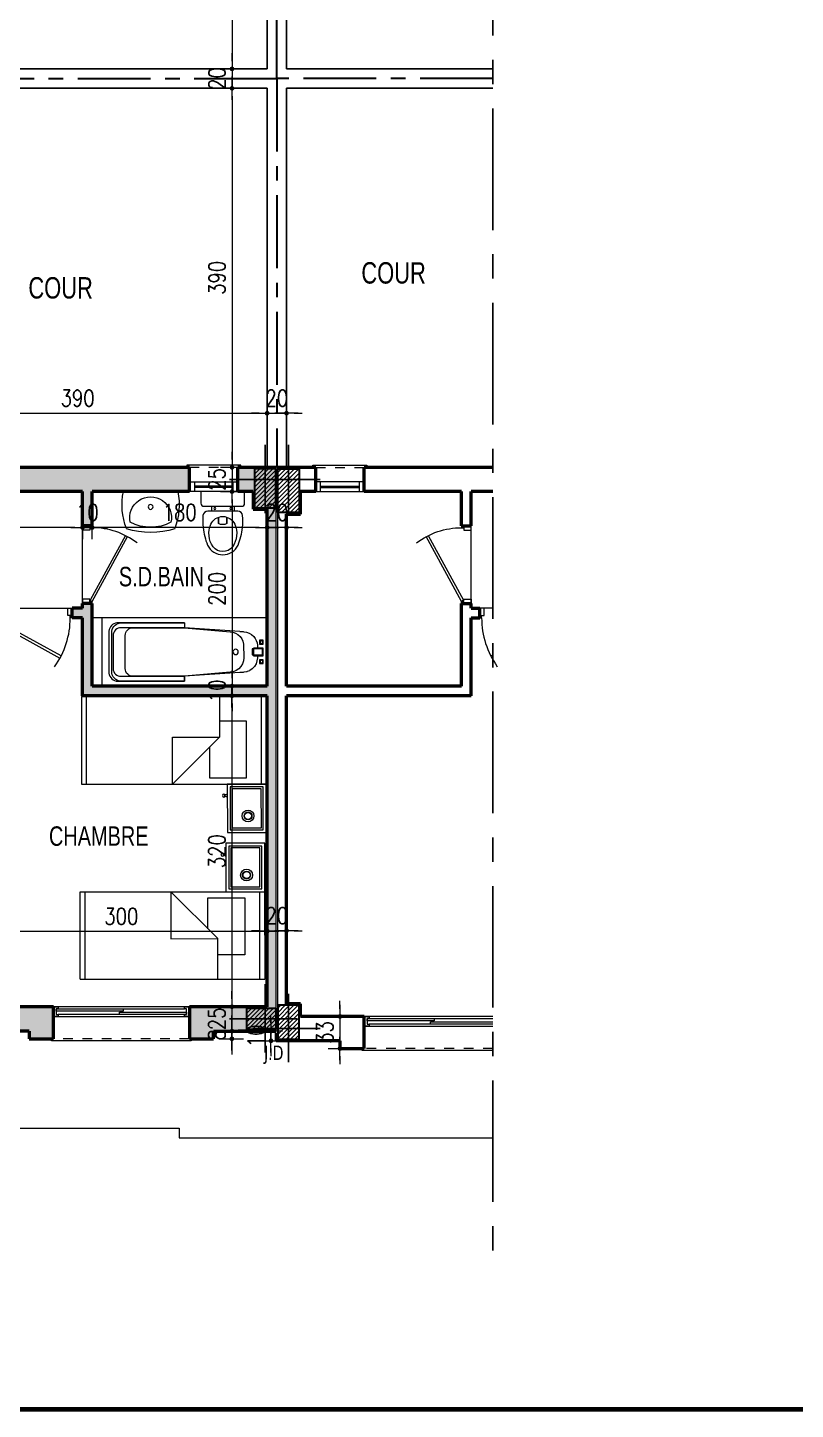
# Model space of a CAD drawing. Header units: millimetres. Extents: x 906 to 2589, y -1235 to -637.
# Drawn here: x 2473.29 to 2481.19, y -1234.31 to -1220.09 of the extents above; entities that cross this region are included whole.
import ezdxf

# ---------------------------------------------------------------- set-up
doc = ezdxf.new("R2010")
doc.units = ezdxf.units.MM
for name, pattern in [('AXES', [2, 1.25, -0.25, 0.25, -0.25]), ('CONTINOUS', [0]), ('HIDDEN', [0.375, 0.25, -0.125])]:
    doc.linetypes.add(name, pattern=pattern)
doc.layers.get('DEFPOINTS').update_dxf_attribs({"color": 255, "lineweight": 13})
for name, color, linetype, lineweight in [('A-signe', 7, 'Continuous', 9), ('APPUITS', 7, 'Continuous', 18), ('AXE LIMITE', 1, 'AXES', 30), ('DIM.', 4, 'Continuous', 25), ('Extracteur cuisine 300m3', 7, 'Continuous', 20), ('interrompu', 7, 'HIDDEN', 15), ('MENUISERIE', 7, 'Continuous', 13), ('MEUBLE', 35, 'Continuous', 15), ('MUR 0.2', 7, 'Continuous', 20), ('MUR 0.25', 7, 'Continuous', 25), ('MUR 0.5', 7, 'Continuous', 50), ('mur 0.8', 7, 'Continuous', 80), ('POTEAUX ARCH', 7, 'Continuous', 30), ('POTEAUX HACHURE', 7, 'Continuous', 15), ('REVERS D EAU', 7, 'Continuous', 13), ('SANITAIRE', 7, 'Continuous', 15), ('TEXTE', 7, 'Continuous', 20)]:
    doc.layers.add(name, color=color, linetype=linetype, lineweight=lineweight)
doc.layers.add('AXE', color=7, linetype='AXES')
doc.layers.add('TEINTE 1', color=30, linetype='Continuous')
doc.styles.add('atef', font='romans.shx', dxfattribs={"width": 0.8})
doc.styles.add('COTE', font='verdana.ttf', dxfattribs={"width": 0.7})
doc.styles.add('STYLE4', font='swisscl.ttf')
doc.dimstyles.new('COTEXT', dxfattribs={"dimscale": 0, "dimtxt": 0.17, "dimasz": 0.08, "dimexe": 0.015, "dimexo": 0.015, "dimgap": 0.07, "dimtad": 1, "dimdec": 0, "dimlfac": 100, "dimzin": 0, "dimdsep": 46, "dimtxsty": 'atef', "dimblk": 'SIG2', "dimcen": 0.15, "dimse1": 1, "dimse2": 1, "dimclrd": 256, "dimclre": 6, "dimclrt": 2, "dimadec": 0, "dimazin": 0, "dimtfac": 0.5, "dimtdec": 0, "dimtix": 1, "dimtmove": 2, "dimatfit": 1, "dimldrblk": 'SIG2', "dimfxl": 0.18, "dimtolj": 1, "dimtzin": 0, "dimlwd": 18, "dimarcsym": 0})

# ---------------------------------------------------------------- blocks, each defined once
blk = doc.blocks.new('P - 0.80')
at = {"layer": 'MENUISERIE'}
for points in [[(-0.699, 0.341), (-0.033, -0.022), (-0.02, 0), (-0.688, 0.363)], [(-0.8, 0), (-0.78, 0), (-0.78, -0.025), (-0.755, -0.025), (-0.755, -0.1), (-0.8, -0.1)], [(0, 0), (-0.02, 0), (-0.02, -0.025), (-0.045, -0.025), (-0.045, -0.1), (0, -0.1)]]:
    blk.add_lwpolyline(points, dxfattribs=at)
blk.add_arc((-0.02, 0), 0.76, 142.5454, 180, dxfattribs=at)
blk = doc.blocks.new('PORTE 0.90')
at = {"layer": 'MENUISERIE'}
for points in [[(-0.786, 0.391), (-0.033, -0.022), (-0.02, 0), (-0.774, 0.413)], [(-0.9, 0), (-0.88, 0), (-0.88, -0.025), (-0.855, -0.025), (-0.855, -0.1), (-0.9, -0.1)], [(0, 0), (-0.02, 0), (-0.02, -0.025), (-0.045, -0.025), (-0.045, -0.1), (0, -0.1)]]:
    blk.add_lwpolyline(points, dxfattribs=at)
blk.add_arc((-0.02, 0), 0.86, 144.3645, 180, dxfattribs=at)
blk = doc.blocks.new('SIG2')
at = {"layer": 'A-signe'}
for p, q in [((-1.5, 0), (-0.5, 0)), ((-0.5, 0), (0.5, 0)), ((0, 1.5), (0, 0.5)), ((0, 0.5), (0, -0.5)), ((0.5, 0), (1.5, 0)), ((0, -0.5), (0, -1.5))]:
    blk.add_line(p, q, dxfattribs=at)
at = {"layer": 'A-signe', "const_width": 0.3}
blk.add_lwpolyline([(-0.15, 0, 1), (0.15, 0, 1)], format="xyb", close=True, dxfattribs=at)
blk = doc.blocks.new('*D95')
at = {"layer": 'DEFPOINTS', "color": 0, "transparency": 16777216}
for p in [(2475.577, -1224.614), (2475.389, -1224.864), (2475.504, -1224.864)]:
    blk.add_point(p, dxfattribs=at)
at = {"layer": 'DIM.', "lineweight": 18, "transparency": 16777216}
for p, q in [((2475.389, -1224.534), (2475.389, -1224.454)), ((2475.389, -1224.614), (2475.389, -1224.864)), ((2475.389, -1224.944), (2475.389, -1225.024))]:
    blk.add_line(p, q, dxfattribs=at)
at = {"layer": 'DIM.', "lineweight": 18, "transparency": 16777216, "xscale": 0.08, "yscale": 0.08, "zscale": 0.08}
for p, rotation in [((2475.389, -1224.614), 270), ((2475.389, -1224.864), 90)]:
    blk.add_blockref('SIG2', p, dxfattribs=dict(at, rotation=rotation))
at = {"layer": 'DIM.', "color": 2, "transparency": 16777216, "insert": (2475.234, -1224.739), "char_height": 0.17, "attachment_point": 5, "rotation": 90, "style": 'atef'}
blk.add_mtext('\\A1;25', dxfattribs=at)
blk = doc.blocks.new('*D96')
at = {"layer": 'DEFPOINTS', "color": 0, "transparency": 16777216}
for p in [(2475.504, -1224.864), (2475.389, -1226.864), (2475.753, -1226.864)]:
    blk.add_point(p, dxfattribs=at)
at = {"layer": 'DIM.', "lineweight": 18, "transparency": 16777216}
blk.add_line((2475.389, -1224.944), (2475.389, -1226.784), dxfattribs=at)
at = {"layer": 'DIM.', "lineweight": 18, "transparency": 16777216, "xscale": 0.08, "yscale": 0.08, "zscale": 0.08}
for p, rotation in [((2475.389, -1224.864), 90), ((2475.389, -1226.864), 270)]:
    blk.add_blockref('SIG2', p, dxfattribs=dict(at, rotation=rotation))
at = {"layer": 'DIM.', "color": 2, "transparency": 16777216, "insert": (2475.234, -1225.864), "char_height": 0.17, "attachment_point": 5, "rotation": 90, "style": 'atef'}
blk.add_mtext('\\A1;200', dxfattribs=at)
blk = doc.blocks.new('*D97')
at = {"layer": 'DEFPOINTS', "color": 0, "transparency": 16777216}
for p in [(2475.705, -1226.864), (2475.389, -1226.964), (2475.676, -1226.964)]:
    blk.add_point(p, dxfattribs=at)
at = {"layer": 'DIM.', "lineweight": 18, "transparency": 16777216}
for p, q in [((2475.389, -1226.784), (2475.389, -1226.704)), ((2475.389, -1226.864), (2475.389, -1226.964)), ((2475.389, -1227.044), (2475.389, -1227.124))]:
    blk.add_line(p, q, dxfattribs=at)
at = {"layer": 'DIM.', "lineweight": 18, "transparency": 16777216, "xscale": 0.08, "yscale": 0.08, "zscale": 0.08}
for p, rotation in [((2475.389, -1226.864), 270), ((2475.389, -1226.964), 90)]:
    blk.add_blockref('SIG2', p, dxfattribs=dict(at, rotation=rotation))
at = {"layer": 'DIM.', "color": 2, "transparency": 16777216, "insert": (2475.234, -1226.914), "char_height": 0.17, "attachment_point": 5, "rotation": 90, "style": 'atef'}
blk.add_mtext('\\A1;10', dxfattribs=at)
blk = doc.blocks.new('*D98')
at = {"layer": 'DEFPOINTS', "color": 0, "transparency": 16777216}
for p in [(2475.676, -1226.964), (2475.388, -1230.164), (2475.388, -1230.164)]:
    blk.add_point(p, dxfattribs=at)
at = {"layer": 'DIM.', "lineweight": 18, "transparency": 16777216}
blk.add_line((2475.388, -1227.044), (2475.388, -1230.084), dxfattribs=at)
at = {"layer": 'DIM.', "lineweight": 18, "transparency": 16777216, "xscale": 0.08, "yscale": 0.08, "zscale": 0.08}
for p, rotation in [((2475.388, -1226.964), 90), ((2475.388, -1230.164), 270)]:
    blk.add_blockref('SIG2', p, dxfattribs=dict(at, rotation=rotation))
at = {"layer": 'DIM.', "color": 2, "transparency": 16777216, "insert": (2475.233, -1228.564), "char_height": 0.17, "attachment_point": 5, "rotation": 90, "style": 'atef'}
blk.add_mtext('\\A1;320', dxfattribs=at)
blk = doc.blocks.new('*D99')
at = {"layer": 'DEFPOINTS', "color": 0, "transparency": 16777216}
for p in [(2475.388, -1230.164), (2475.155, -1230.414), (2475.388, -1230.414)]:
    blk.add_point(p, dxfattribs=at)
at = {"layer": 'DIM.', "lineweight": 18, "transparency": 16777216}
for p, q in [((2475.388, -1230.084), (2475.388, -1230.004)), ((2475.388, -1230.164), (2475.388, -1230.414)), ((2475.388, -1230.494), (2475.388, -1230.574))]:
    blk.add_line(p, q, dxfattribs=at)
at = {"layer": 'DIM.', "lineweight": 18, "transparency": 16777216, "xscale": 0.08, "yscale": 0.08, "zscale": 0.08}
for p, rotation in [((2475.388, -1230.164), 270), ((2475.388, -1230.414), 90)]:
    blk.add_blockref('SIG2', p, dxfattribs=dict(at, rotation=rotation))
at = {"layer": 'DIM.', "color": 2, "transparency": 16777216, "insert": (2475.233, -1230.289), "char_height": 0.17, "attachment_point": 5, "rotation": 90, "style": 'atef'}
blk.add_mtext('\\A1;25', dxfattribs=at)
blk = doc.blocks.new('*D100')
at = {"layer": 'DEFPOINTS', "color": 0, "transparency": 16777216}
for p in [(2475.156, -1230.414), (2475.156, -1230.494), (2475.388, -1230.494)]:
    blk.add_point(p, dxfattribs=at)
at = {"layer": 'DIM.', "lineweight": 18, "transparency": 16777216}
for p, q in [((2475.388, -1230.334), (2475.388, -1230.254)), ((2475.388, -1230.414), (2475.388, -1230.494)), ((2475.388, -1230.574), (2475.388, -1230.654))]:
    blk.add_line(p, q, dxfattribs=at)
at = {"layer": 'DIM.', "lineweight": 18, "transparency": 16777216, "xscale": 0.08, "yscale": 0.08, "zscale": 0.08}
for p, rotation in [((2475.388, -1230.414), 270), ((2475.388, -1230.494), 90)]:
    blk.add_blockref('SIG2', p, dxfattribs=dict(at, rotation=rotation))
at = {"layer": 'DIM.', "color": 2, "transparency": 16777216, "insert": (2475.233, -1230.454), "char_height": 0.17, "attachment_point": 5, "rotation": 90, "style": 'atef'}
blk.add_mtext('\\A1;8', dxfattribs=at)
blk = doc.blocks.new('*D298')
at = {"layer": 'DEFPOINTS', "color": 0, "transparency": 16777216}
for p in [(2475.75, -1229.388), (2475.75, -1229.656), (2472.75, -1230.164)]:
    blk.add_point(p, dxfattribs=at)
at = {"layer": 'DIM.', "lineweight": 18, "transparency": 16777216}
blk.add_line((2472.83, -1229.388), (2475.67, -1229.388), dxfattribs=at)
at = {"layer": 'DIM.', "lineweight": 18, "transparency": 16777216, "xscale": 0.08, "yscale": 0.08, "zscale": 0.08, "rotation": 180}
blk.add_blockref('SIG2', (2472.75, -1229.388), dxfattribs=at)
at = {"layer": 'DIM.', "lineweight": 18, "transparency": 16777216, "xscale": 0.08, "yscale": 0.08, "zscale": 0.08}
blk.add_blockref('SIG2', (2475.75, -1229.388), dxfattribs=at)
at = {"layer": 'DIM.', "color": 2, "transparency": 16777216, "insert": (2474.25, -1229.233), "char_height": 0.17, "attachment_point": 5, "style": 'atef'}
blk.add_mtext('\\A1;300', dxfattribs=at)
blk = doc.blocks.new('*D299')
at = {"layer": 'DEFPOINTS', "color": 0, "transparency": 16777216}
for p in [(2475.95, -1229.382), (2475.75, -1229.656), (2475.95, -1229.649)]:
    blk.add_point(p, dxfattribs=at)
at = {"layer": 'DIM.', "lineweight": 18, "transparency": 16777216}
for p, q in [((2475.67, -1229.382), (2475.59, -1229.382)), ((2475.75, -1229.382), (2475.95, -1229.382)), ((2476.03, -1229.382), (2476.11, -1229.382))]:
    blk.add_line(p, q, dxfattribs=at)
at = {"layer": 'DIM.', "lineweight": 18, "transparency": 16777216, "xscale": 0.08, "yscale": 0.08, "zscale": 0.08}
blk.add_blockref('SIG2', (2475.75, -1229.382), dxfattribs=at)
at = {"layer": 'DIM.', "lineweight": 18, "transparency": 16777216, "xscale": 0.08, "yscale": 0.08, "zscale": 0.08, "rotation": 180}
blk.add_blockref('SIG2', (2475.95, -1229.382), dxfattribs=at)
at = {"layer": 'DIM.', "color": 2, "transparency": 16777216, "insert": (2475.85, -1229.227), "char_height": 0.17, "attachment_point": 5, "style": 'atef'}
blk.add_mtext('\\A1;20', dxfattribs=at)
blk = doc.blocks.new('*D125')
at = {"layer": 'DEFPOINTS', "color": 0, "transparency": 16777216}
for p in [(2475.75, -1225.233), (2475.75, -1225.38), (2475.95, -1225.414)]:
    blk.add_point(p, dxfattribs=at)
at = {"layer": 'DIM.', "lineweight": 18, "transparency": 16777216}
for p, q in [((2475.67, -1225.233), (2475.59, -1225.233)), ((2475.95, -1225.233), (2475.75, -1225.233)), ((2476.03, -1225.233), (2476.11, -1225.233))]:
    blk.add_line(p, q, dxfattribs=at)
at = {"layer": 'DIM.', "lineweight": 18, "transparency": 16777216, "xscale": 0.08, "yscale": 0.08, "zscale": 0.08}
blk.add_blockref('SIG2', (2475.75, -1225.233), dxfattribs=at)
at = {"layer": 'DIM.', "lineweight": 18, "transparency": 16777216, "xscale": 0.08, "yscale": 0.08, "zscale": 0.08, "rotation": 180}
blk.add_blockref('SIG2', (2475.95, -1225.233), dxfattribs=at)
at = {"layer": 'DIM.', "color": 2, "transparency": 16777216, "insert": (2475.85, -1225.078), "char_height": 0.17, "attachment_point": 5, "style": 'atef'}
blk.add_mtext('\\A1;20', dxfattribs=at)
blk = doc.blocks.new('*D126')
at = {"layer": 'DEFPOINTS', "color": 0, "transparency": 16777216}
for p in [(2473.95, -1224.731), (2473.95, -1225.233), (2475.75, -1225.384)]:
    blk.add_point(p, dxfattribs=at)
at = {"layer": 'DIM.', "lineweight": 18, "transparency": 16777216}
blk.add_line((2475.67, -1225.233), (2474.03, -1225.233), dxfattribs=at)
at = {"layer": 'DIM.', "lineweight": 18, "transparency": 16777216, "xscale": 0.08, "yscale": 0.08, "zscale": 0.08, "rotation": 180}
blk.add_blockref('SIG2', (2473.95, -1225.233), dxfattribs=at)
at = {"layer": 'DIM.', "lineweight": 18, "transparency": 16777216, "xscale": 0.08, "yscale": 0.08, "zscale": 0.08}
blk.add_blockref('SIG2', (2475.75, -1225.233), dxfattribs=at)
at = {"layer": 'DIM.', "color": 2, "transparency": 16777216, "insert": (2474.85, -1225.078), "char_height": 0.17, "attachment_point": 5, "style": 'atef'}
blk.add_mtext('\\A1;180', dxfattribs=at)
blk = doc.blocks.new('*D305')
at = {"layer": 'DEFPOINTS', "color": 0, "transparency": 16777216}
for p in [(2473.85, -1224.864), (2473.95, -1224.864), (2473.85, -1225.233)]:
    blk.add_point(p, dxfattribs=at)
at = {"layer": 'DIM.', "lineweight": 18, "transparency": 16777216}
for p, q in [((2473.77, -1225.233), (2473.69, -1225.233)), ((2473.95, -1225.233), (2473.85, -1225.233)), ((2474.03, -1225.233), (2474.11, -1225.233))]:
    blk.add_line(p, q, dxfattribs=at)
at = {"layer": 'DIM.', "lineweight": 18, "transparency": 16777216, "xscale": 0.08, "yscale": 0.08, "zscale": 0.08}
blk.add_blockref('SIG2', (2473.85, -1225.233), dxfattribs=at)
at = {"layer": 'DIM.', "lineweight": 18, "transparency": 16777216, "xscale": 0.08, "yscale": 0.08, "zscale": 0.08, "rotation": 180}
blk.add_blockref('SIG2', (2473.95, -1225.233), dxfattribs=at)
at = {"layer": 'DIM.', "color": 2, "transparency": 16777216, "insert": (2473.9, -1225.078), "char_height": 0.17, "attachment_point": 5, "style": 'atef'}
blk.add_mtext('\\A1;10', dxfattribs=at)
blk = doc.blocks.new('L.MAIN 56-46')
at = {"layer": 'SANITAIRE', "linetype": 'Continuous'}
blk.add_line((0, 0), (0, 0.56), dxfattribs=at)
blk.add_circle((-0.157, 0.28), 0.025, dxfattribs=at)
for centre, radius, start, end in [((-0.136, -0.105), 0.679, 78.4082, 111.1055), ((0.39, 0.28), 0.81, 162.1661, 197.8338), ((0.079, 0.28), 0.446, 151.9275, 208.0725), ((-0.268, 0.28), 0.215, 257.3196, 102.6804), ((-0.136, 0.66), 0.674, 248.7374, 281.6753)]:
    blk.add_arc(centre, radius, start, end, dxfattribs=at)
blk = doc.blocks.new('BAIGNOIR 0.70-1.70')
at = {"layer": 'SANITAIRE'}
for p, q in [((0.138, 0.279), (0.101, 0.85)), ((0.562, 0.279), (0.6, 0.85))]:
    blk.add_line(p, q, dxfattribs=at)
for points in [[(0, 1.7), (0.7, 1.7), (0.7, 0), (0, 0)], [(0.6, 1.39), (0.595, 1.408), (0.588, 1.423), (0.578, 1.435), (0.566, 1.446), (0.551, 1.454), (0.536, 1.458), (0.52, 1.46), (0.18, 1.46), (0.164, 1.458), (0.149, 1.454), (0.134, 1.446), (0.122, 1.435), (0.112, 1.423), (0.105, 1.408), (0.101, 1.392), (0.101, 0.85), (0.141, 0.38), (0.145, 0.351), (0.155, 0.324), (0.171, 0.3), (0.19, 0.278), (0.214, 0.261), (0.24, 0.249), (0.268, 0.242), (0.41, 0.24), (0.442, 0.244), (0.472, 0.254), (0.5, 0.27), (0.523, 0.292), (0.541, 0.319), (0.554, 0.348), (0.559, 0.38), (0.6, 0.85)], [(0.379, 0.049), (0.319, 0.049), (0.319, 0.153), (0.379, 0.153)], [(0.269, 0.039), (0.229, 0.039), (0.229, 0.079), (0.269, 0.079)], [(0.389, 0.039), (0.309, 0.039), (0.309, 0.139), (0.389, 0.139)], [(0.469, 0.039), (0.429, 0.039), (0.429, 0.079), (0.469, 0.079)]]:
    blk.add_lwpolyline(points, close=True, dxfattribs=at)
for points in [[(0.05, 0.85), (0.05, 1.546, -0.315661), (0.134, 1.63), (0.566, 1.63, -0.356924), (0.651, 1.535), (0.65, 0.85), (0.6, 0.85)], [(0.145, 0.212, 0.002879), (0.146, 0.211), (0.155, 0.185, 0.002875), (0.156, 0.184), (0.17, 0.16, 0.001962), (0.171, 0.159), (0.19, 0.138, 0.167547), (0.281, 0.1), (0.309, 0.1), (0.309, 0.139), (0.389, 0.139), (0.389, 0.1), (0.41, 0.1), (0.442, 0.104), (0.472, 0.114), (0.5, 0.13), (0.523, 0.152), (0.541, 0.178, 0.004777), (0.542, 0.18), (0.552, 0.205, 0.012058), (0.554, 0.212)]]:
    blk.add_lwpolyline(points, format="xyb", dxfattribs=at)
at = {"layer": 'SANITAIRE', "elevation": 0.001}
blk.add_lwpolyline([(0.102, 1.518), (0.106, 1.533), (0.113, 1.548), (0.123, 1.56), (0.135, 1.571), (0.149, 1.579), (0.165, 1.583), (0.181, 1.585), (0.521, 1.585), (0.537, 1.583), (0.552, 1.579), (0.566, 1.571), (0.578, 1.56), (0.588, 1.548), (0.595, 1.533), (0.6, 1.518), (0.6, 0.85), (0.65, 0.85), (0.651, 1.5), (0.649, 1.52), (0.643, 1.539), (0.633, 1.557), (0.62, 1.572), (0.604, 1.585), (0.586, 1.594), (0.566, 1.599), (0.135, 1.599), (0.118, 1.594), (0.101, 1.587), (0.087, 1.577), (0.074, 1.564), (0.064, 1.549), (0.056, 1.533), (0.05, 1.508), (0.05, 0.85), (0.101, 0.85)], close=True, dxfattribs=at)
at = {"layer": 'SANITAIRE'}
for points in [[(0.05, 0.85), (0.101, 0.85)], [(0.138, 0.279), (0.14, 0.245)], [(0.14, 0.245), (0.141, 0.24), (0.145, 0.212)], [(0.554, 0.212), (0.559, 0.24), (0.56, 0.245)], [(0.56, 0.245), (0.562, 0.279)]]:
    blk.add_lwpolyline(points, dxfattribs=at)
for centre, radius in [((0.349, 0.324), 0.0274), ((0.249, 0.059), 0.015), ((0.449, 0.059), 0.015)]:
    blk.add_circle(centre, radius, dxfattribs=at)
blk = doc.blocks.new('CUVETTE -2')
at = {"layer": 'SANITAIRE'}
for p, q in [((0.109, 0.15), (0.109, 0.2)), ((0.341, 0.15), (0.341, 0.2))]:
    blk.add_line(p, q, dxfattribs=at)
at = {"layer": 'SANITAIRE', "flags": 128}
for points in [[(0.068, 0.55, -0.290899), (0.225, 0.65)], [(0.225, 0.615, 0.251168), (0.125, 0.568)], [(0.225, 0.65, -0.290899), (0.382, 0.55)], [(0.325, 0.568, 0.251168), (0.225, 0.615)], [(0.023, 0.37, -0.068521), (0.068, 0.55)], [(0.125, 0.568, 0.259575), (0.102, 0.335)], [(0.348, 0.335, 0.259575), (0.325, 0.568)], [(0.382, 0.55, -0.068521), (0.427, 0.37)], [(0.021, 0.246, -0.05039), (0.023, 0.37)], [(0.102, 0.335, 0.300692), (0.225, 0.256)], [(0.225, 0.256, 0.300692), (0.348, 0.335)], [(0.427, 0.37, -0.05039), (0.429, 0.246)], [(0.45, 0), (0, 0), (0, 0.12, -0.414214), (0.03, 0.15)], [(0.379, 0.2), (0.071, 0.2, -0.39005), (0.021, 0.246)], [(0.03, 0.15), (0.42, 0.15, -0.414214), (0.45, 0.12)], [(0.429, 0.246, -0.39005), (0.379, 0.2)]]:
    blk.add_lwpolyline(points, format="xyb", dxfattribs=at)
at = {"layer": 'SANITAIRE'}
for points in [[(0.182, 0.329), (0.182, 0.329), (0.182, 0.262), (0.182, 0.262)], [(0.268, 0.329), (0.268, 0.329), (0.268, 0.262), (0.268, 0.262)]]:
    blk.add_lwpolyline(points, close=True, dxfattribs=at)
at = {"layer": 'SANITAIRE', "flags": 128}
blk.add_lwpolyline([(0.45, 0.12), (0.45, 0)], dxfattribs=at)
at = {"layer": 'SANITAIRE'}
for centre in [(0.143, 0.175), (0.307, 0.175)]:
    blk.add_circle(centre, 0.00977, dxfattribs=at)
blk.add_arc((0.225, 0.246), 0.0937, 62.6078, 117.3922, dxfattribs=at)
blk = doc.blocks.new('*D332')
at = {"layer": 'DEFPOINTS', "color": 0, "transparency": 16777216}
for p in [(2469.65, -1224.864), (2473.85, -1224.864), (2469.65, -1225.233)]:
    blk.add_point(p, dxfattribs=at)
at = {"layer": 'DIM.', "lineweight": 18, "transparency": 16777216}
blk.add_line((2473.77, -1225.233), (2469.73, -1225.233), dxfattribs=at)
at = {"layer": 'DIM.', "lineweight": 18, "transparency": 16777216, "xscale": 0.08, "yscale": 0.08, "zscale": 0.08, "rotation": 180}
blk.add_blockref('SIG2', (2469.65, -1225.233), dxfattribs=at)
at = {"layer": 'DIM.', "lineweight": 18, "transparency": 16777216, "xscale": 0.08, "yscale": 0.08, "zscale": 0.08}
blk.add_blockref('SIG2', (2473.85, -1225.233), dxfattribs=at)
at = {"layer": 'DIM.', "color": 2, "transparency": 16777216, "insert": (2471.75, -1225.078), "char_height": 0.17, "attachment_point": 5, "style": 'atef'}
blk.add_mtext('\\A1;420', dxfattribs=at)
blk = doc.blocks.new('*D361')
at = {"layer": 'DEFPOINTS', "color": 0, "transparency": 16777216}
for p in [(2476.647, -1230.264), (2476.5, -1230.594), (2476.5, -1230.594)]:
    blk.add_point(p, dxfattribs=at)
at = {"layer": 'DIM.', "lineweight": 18, "transparency": 16777216}
for p, q in [((2476.5, -1230.184), (2476.5, -1230.104)), ((2476.5, -1230.264), (2476.5, -1230.594)), ((2476.5, -1230.674), (2476.5, -1230.754))]:
    blk.add_line(p, q, dxfattribs=at)
at = {"layer": 'DIM.', "lineweight": 18, "transparency": 16777216, "xscale": 0.08, "yscale": 0.08, "zscale": 0.08}
for p, rotation in [((2476.5, -1230.264), 270), ((2476.5, -1230.594), 90)]:
    blk.add_blockref('SIG2', p, dxfattribs=dict(at, rotation=rotation))
at = {"layer": 'DIM.', "color": 2, "transparency": 16777216, "insert": (2476.345, -1230.429), "char_height": 0.17, "attachment_point": 5, "rotation": 90, "style": 'atef'}
blk.add_mtext('\\A1;33', dxfattribs=at)
blk = doc.blocks.new('*D175')
at = {"layer": 'DEFPOINTS', "color": 0, "transparency": 16777216}
for p in [(2475.79, -1230.414), (2475.845, -1230.414), (2475.845, -1230.514)]:
    blk.add_point(p, dxfattribs=at)
at = {"layer": 'DIM.', "lineweight": 18, "transparency": 16777216}
for p, q in [((2475.79, -1230.334), (2475.79, -1230.254)), ((2475.79, -1230.514), (2475.79, -1230.414)), ((2475.79, -1230.594), (2475.79, -1230.674))]:
    blk.add_line(p, q, dxfattribs=at)
at = {"layer": 'DIM.', "lineweight": 18, "transparency": 16777216, "xscale": 0.08, "yscale": 0.08, "zscale": 0.08}
for p, rotation in [((2475.79, -1230.414), 270), ((2475.79, -1230.514), 90)]:
    blk.add_blockref('SIG2', p, dxfattribs=dict(at, rotation=rotation))
at = {"layer": 'DIM.', "color": 2, "transparency": 16777216, "insert": (2475.635, -1230.464), "char_height": 0.17, "attachment_point": 5, "rotation": 90, "style": 'atef'}
blk.add_mtext('\\A1;10', dxfattribs=at)
blk = doc.blocks.new('A$C4AA77CC6')
at = {"linetype": 'ByBlock'}
for p, q in [((1.123, 2.065), (0, 0.532)), ((1.093, 2.024), (1.819, 1.492)), ((1.849, 1.533), (1.123, 2.065)), ((1.849, 1.533), (0.726, 0)), ((0.57, 1.31), (0.96, 1.025)), ((0.674, 0.636), (0.57, 1.31)), ((0.96, 1.025), (0.674, 0.636)), ((0.396, 0.966), (0.171, 0.658)), ((0.653, 0.778), (0.396, 0.966)), ((0.756, 0.041), (0.03, 0.573)), ((0.171, 0.658), (0.643, 0.313)), ((1.011, 0.389), (0.674, 0.636)), ((0, 0.532), (0.726, 0)), ((0.643, 0.313), (0.808, 0.538))]:
    blk.add_line(p, q, dxfattribs=at)
blk = doc.blocks.new('A$C209961D1')
at = {"linetype": 'ByBlock'}
for p, q in [((0.236, 0.618), (0, 0.295)), ((0.243, 0.576), (0.042, 0.302)), ((0.64, 0.323), (0.236, 0.618)), ((0.598, 0.316), (0.243, 0.576)), ((0.247, 0.548), (0.07, 0.306)), ((0.57, 0.312), (0.247, 0.548)), ((0, 0.295), (0.403, 0)), ((0.042, 0.302), (0.397, 0.042)), ((0.07, 0.306), (0.393, 0.07)), ((0.393, 0.07), (0.57, 0.312)), ((0.397, 0.042), (0.598, 0.316)), ((0.403, 0), (0.64, 0.323)), ((0.55, 0.419), (0.568, 0.406))]:
    blk.add_line(p, q, dxfattribs=at)
for radius in [0.061, 0.041, 0.036]:
    blk.add_circle((0.249, 0.345), radius, dxfattribs=at)
for centre, radius, start, end in [((0.565, 0.421), 0.0157, 280.3371, 187.2282), ((0.529, 0.426), 0.0216, 269.7237, 342.5351), ((0.58, 0.388), 0.0216, 125.0302, 197.8416)]:
    blk.add_arc(centre, radius, start, end, dxfattribs=at)
blk = doc.blocks.new('*D251')
at = {"layer": 'DEFPOINTS', "color": 0, "transparency": 16777216}
for p in [(2475.62, -1216.614), (2475.389, -1220.514), (2475.75, -1220.514)]:
    blk.add_point(p, dxfattribs=at)
at = {"layer": 'DIM.', "lineweight": 18, "transparency": 16777216}
blk.add_line((2475.389, -1216.694), (2475.389, -1220.434), dxfattribs=at)
at = {"layer": 'DIM.', "lineweight": 18, "transparency": 16777216, "xscale": 0.08, "yscale": 0.08, "zscale": 0.08}
for p, rotation in [((2475.389, -1216.614), 90), ((2475.389, -1220.514), 270)]:
    blk.add_blockref('SIG2', p, dxfattribs=dict(at, rotation=rotation))
at = {"layer": 'DIM.', "color": 2, "transparency": 16777216, "insert": (2475.234, -1218.564), "char_height": 0.17, "attachment_point": 5, "rotation": 90, "style": 'atef'}
blk.add_mtext('\\A1;390', dxfattribs=at)
blk = doc.blocks.new('*D252')
at = {"layer": 'DEFPOINTS', "color": 0, "transparency": 16777216}
for p in [(2475.75, -1220.514), (2475.389, -1220.714), (2475.75, -1220.714)]:
    blk.add_point(p, dxfattribs=at)
at = {"layer": 'DIM.', "lineweight": 18, "transparency": 16777216}
for p, q in [((2475.389, -1220.434), (2475.389, -1220.354)), ((2475.389, -1220.514), (2475.389, -1220.714)), ((2475.389, -1220.794), (2475.389, -1220.874))]:
    blk.add_line(p, q, dxfattribs=at)
at = {"layer": 'DIM.', "lineweight": 18, "transparency": 16777216, "xscale": 0.08, "yscale": 0.08, "zscale": 0.08}
for p, rotation in [((2475.389, -1220.514), 270), ((2475.389, -1220.714), 90)]:
    blk.add_blockref('SIG2', p, dxfattribs=dict(at, rotation=rotation))
at = {"layer": 'DIM.', "color": 2, "transparency": 16777216, "insert": (2475.234, -1220.614), "char_height": 0.17, "attachment_point": 5, "rotation": 90, "style": 'atef'}
blk.add_mtext('\\A1;20', dxfattribs=at)
blk = doc.blocks.new('*D253')
at = {"layer": 'DEFPOINTS', "color": 0, "transparency": 16777216}
for p in [(2475.75, -1220.714), (2475.389, -1224.614), (2475.75, -1224.614)]:
    blk.add_point(p, dxfattribs=at)
at = {"layer": 'DIM.', "lineweight": 18, "transparency": 16777216}
blk.add_line((2475.389, -1220.794), (2475.389, -1224.534), dxfattribs=at)
at = {"layer": 'DIM.', "lineweight": 18, "transparency": 16777216, "xscale": 0.08, "yscale": 0.08, "zscale": 0.08}
for p, rotation in [((2475.389, -1220.714), 90), ((2475.389, -1224.614), 270)]:
    blk.add_blockref('SIG2', p, dxfattribs=dict(at, rotation=rotation))
at = {"layer": 'DIM.', "color": 2, "transparency": 16777216, "insert": (2475.234, -1222.664), "char_height": 0.17, "attachment_point": 5, "rotation": 90, "style": 'atef'}
blk.add_mtext('\\A1;390', dxfattribs=at)
blk = doc.blocks.new('*D1604')
at = {"layer": 'DEFPOINTS', "color": 0, "transparency": 16777216}
for p in [(2475.75, -1224.057), (2471.85, -1224.364), (2475.75, -1224.364)]:
    blk.add_point(p, dxfattribs=at)
at = {"layer": 'DIM.', "lineweight": 18, "transparency": 16777216}
blk.add_line((2471.93, -1224.057), (2475.67, -1224.057), dxfattribs=at)
at = {"layer": 'DIM.', "lineweight": 18, "transparency": 16777216, "xscale": 0.08, "yscale": 0.08, "zscale": 0.08, "rotation": 180}
blk.add_blockref('SIG2', (2471.85, -1224.057), dxfattribs=at)
at = {"layer": 'DIM.', "lineweight": 18, "transparency": 16777216, "xscale": 0.08, "yscale": 0.08, "zscale": 0.08}
blk.add_blockref('SIG2', (2475.75, -1224.057), dxfattribs=at)
at = {"layer": 'DIM.', "color": 2, "transparency": 16777216, "insert": (2473.8, -1223.902), "char_height": 0.17, "attachment_point": 5, "style": 'atef'}
blk.add_mtext('\\A1;390', dxfattribs=at)
blk = doc.blocks.new('*D1605')
at = {"layer": 'DEFPOINTS', "color": 0, "transparency": 16777216}
for p in [(2475.95, -1223.906), (2475.95, -1224.057), (2475.75, -1224.364)]:
    blk.add_point(p, dxfattribs=at)
at = {"layer": 'DIM.', "lineweight": 18, "transparency": 16777216}
for p, q in [((2475.67, -1224.057), (2475.59, -1224.057)), ((2475.75, -1224.057), (2475.95, -1224.057)), ((2476.03, -1224.057), (2476.11, -1224.057))]:
    blk.add_line(p, q, dxfattribs=at)
at = {"layer": 'DIM.', "lineweight": 18, "transparency": 16777216, "xscale": 0.08, "yscale": 0.08, "zscale": 0.08}
blk.add_blockref('SIG2', (2475.75, -1224.057), dxfattribs=at)
at = {"layer": 'DIM.', "lineweight": 18, "transparency": 16777216, "xscale": 0.08, "yscale": 0.08, "zscale": 0.08, "rotation": 180}
blk.add_blockref('SIG2', (2475.95, -1224.057), dxfattribs=at)
at = {"layer": 'DIM.', "color": 2, "transparency": 16777216, "insert": (2475.85, -1223.902), "char_height": 0.17, "attachment_point": 5, "style": 'atef'}
blk.add_mtext('\\A1;20', dxfattribs=at)

msp = doc.modelspace()

# ---------------------------------------------------------------- hatches: boundary and pattern name
at = {"layer": 'POTEAUX HACHURE'}
h = msp.add_hatch(dxfattribs=at)
h.set_pattern_fill('ANSI31', color=256, scale=0.01)
h.set_pattern_definition([(45, (1356.29259, -320.84866), (-0.0224506403, 0.0224506403), [])])
h.paths.add_polyline_path([(2475.86, -1224.629), (2476.08, -1224.629), (2476.08, -1225.079), (2475.86, -1225.079)])
h.paths.add_polyline_path([(2475.84, -1224.629), (2475.62, -1224.629), (2475.62, -1225.029), (2475.84, -1225.029)])
h = msp.add_hatch(dxfattribs=at)
h.set_pattern_fill('ANSI31', color=256, scale=0.01)
h.set_pattern_definition([(45, (1356.29259, -320.74866), (-0.0224506403, 0.0224506403), [])])
h.paths.add_polyline_path([(2475.86, -1230.499), (2476.08, -1230.499), (2476.08, -1230.149), (2475.86, -1230.149)])
h.paths.add_polyline_path([(2475.84, -1230.399), (2475.54, -1230.399), (2475.54, -1230.179), (2475.84, -1230.179)])
at = {"layer": 'TEINTE 1', "linetype": 'CONTINOUS'}
h = msp.add_hatch(color=256, dxfattribs=at)
h.dxf.hatch_style = 1
h.paths.add_polyline_path([(2474.95, -1224.614), (2471.85, -1224.614), (2471.85, -1224.114), (2471.93, -1224.114), (2471.93, -1223.864), (2471.6, -1223.864), (2471.6, -1224.764), (2470.69, -1224.764), (2470.69, -1224.864), (2473.85, -1224.864), (2473.85, -1225.215), (2473.95, -1225.215), (2473.95, -1224.864), (2474.95, -1224.864)])
h = msp.add_hatch(color=256, dxfattribs=at)
h.dxf.hatch_style = 1
h.paths.add_polyline_path([(2475.84, -1224.614), (2475.45, -1224.614), (2475.45, -1224.864), (2475.605, -1224.864), (2475.605, -1225.044), (2475.75, -1225.044), (2475.75, -1226.864), (2473.95, -1226.864), (2473.95, -1226.015), (2473.85, -1226.015), (2473.85, -1226.064), (2473.744, -1226.064), (2473.744, -1226.164), (2473.85, -1226.164), (2473.85, -1226.964), (2475.75, -1226.964), (2475.75, -1230.164), (2474.95, -1230.164), (2474.95, -1230.494), (2475.2, -1230.494), (2475.2, -1230.414), (2475.84, -1230.414)])
h = msp.add_hatch(color=256, dxfattribs=at)
h.dxf.hatch_style = 1
h.paths.add_polyline_path([(2473.55, -1230.164), (2472.75, -1230.164), (2472.75, -1226.164), (2472.844, -1226.164), (2472.844, -1226.064), (2472.55, -1226.064), (2472.55, -1226.164), (2472.65, -1226.164), (2472.65, -1230.164), (2471.85, -1230.164), (2471.85, -1230.494), (2472.1, -1230.494), (2472.1, -1230.414), (2473.3, -1230.414), (2473.3, -1230.494), (2473.55, -1230.494)])

# ---------------------------------------------------------------- linework, layer by layer
at = {"layer": 'APPUITS'}
for points in [[(2475.48, -1224.614), (2475.48, -1224.591), (2474.923, -1224.591), (2474.923, -1224.614)], [(2476.22, -1224.614), (2476.22, -1224.591), (2476.778, -1224.591), (2476.778, -1224.614)], [(2474.97, -1230.494), (2474.97, -1230.514), (2473.53, -1230.514), (2473.53, -1230.494)], [(2478.074, -1230.614), (2476.73, -1230.614), (2476.73, -1230.594)]]:
    msp.add_lwpolyline(points, dxfattribs=at)
at = {"layer": 'AXE'}
for p, q in [((2475.73, -1224.381), (2475.73, -1225.084)), ((2475.97, -1224.381), (2475.97, -1225.084)), ((2475.362, -1224.739), (2476.056, -1224.739)), ((2475.603, -1224.739), (2476.296, -1224.739)), ((2475.731, -1229.931), (2475.731, -1230.634)), ((2475.97, -1230.031), (2475.97, -1230.734)), ((2475.362, -1230.289), (2476.056, -1230.289)), ((2475.603, -1230.389), (2476.296, -1230.389))]:
    msp.add_line(p, q, dxfattribs=at)
msp.add_lwpolyline([(2478.074, -1200.922), (2478.074, -1232.691)], dxfattribs=at)
at = {"layer": 'AXE LIMITE', "ltscale": 0.6}
msp.add_line((2475.85, -1220.614), (2475.85, -1224.614), dxfattribs=at)
for points in [[(2463.9, -1217.306), (2463.8, -1217.406), (2464.834, -1218.439), (2468.976, -1218.439), (2469.001, -1218.439), (2469.001, -1220.514), (2469.001, -1220.614), (2475.75, -1220.614), (2475.85, -1220.614), (2475.85, -1216.614), (2475.75, -1216.614)], [(2478.074, -1220.614), (2475.85, -1220.614)]]:
    msp.add_lwpolyline(points, dxfattribs=at)
at = {"layer": 'interrompu', "ltscale": 0.2}
for p, q in [((2475.45, -1224.614), (2474.95, -1224.614)), ((2476.25, -1224.614), (2476.75, -1224.614)), ((2474.95, -1230.494), (2473.55, -1230.494)), ((2478.074, -1230.594), (2476.75, -1230.594))]:
    msp.add_line(p, q, dxfattribs=at)
at = {"layer": 'MENUISERIE', "color": 2, "linetype": 'Continuous'}
for p, q in [((2474.953, -1224.764), (2475.45, -1224.764)), ((2475.002, -1224.764), (2475.002, -1224.864)), ((2475.4, -1224.864), (2475.4, -1224.764)), ((2476.748, -1224.764), (2476.25, -1224.764)), ((2476.3, -1224.864), (2476.3, -1224.764)), ((2476.698, -1224.764), (2476.698, -1224.864)), ((2475.45, -1224.864), (2474.95, -1224.864)), ((2475.4, -1224.807), (2475.003, -1224.807)), ((2475.4, -1224.822), (2475.003, -1224.822)), ((2476.25, -1224.864), (2476.75, -1224.864)), ((2476.3, -1224.807), (2476.698, -1224.807)), ((2476.3, -1224.822), (2476.698, -1224.822)), ((2474.95, -1230.164), (2473.55, -1230.164)), ((2473.6, -1230.184), (2474.9, -1230.184)), ((2473.55, -1230.264), (2474.95, -1230.264)), ((2474.9, -1230.244), (2473.6, -1230.244)), ((2478.074, -1230.264), (2476.75, -1230.264)), ((2476.8, -1230.284), (2478.074, -1230.284)), ((2476.75, -1230.364), (2478.074, -1230.364)), ((2478.074, -1230.344), (2476.8, -1230.344))]:
    msp.add_line(p, q, dxfattribs=at)
at = {"layer": 'MENUISERIE'}
for p, q in [((2473.85, -1226.015), (2473.85, -1225.215)), ((2477.85, -1226.015), (2477.85, -1225.215)), ((2472.844, -1226.064), (2473.744, -1226.064)), ((2478.074, -1226.064), (2477.938, -1226.064))]:
    msp.add_line(p, q, dxfattribs=at)
for points in [[(2477.938, -1226.164), (2477.958, -1226.164), (2477.958, -1226.139), (2477.983, -1226.139), (2477.983, -1226.064), (2477.938, -1226.064)], [(2478.052, -1226.555), (2478.074, -1226.543)], [(2478.074, -1226.572), (2478.063, -1226.577)]]:
    msp.add_lwpolyline(points, dxfattribs=at)
at = {"layer": 'MENUISERIE', "color": 2, "linetype": 'Continuous', "extrusion": (0, 0, -1)}
for points in [[(-2473.55, -1230.264), (-2473.55, -1230.164), (-2473.6, -1230.164), (-2473.6, -1230.184), (-2473.58, -1230.184), (-2473.58, -1230.244), (-2473.6, -1230.244), (-2473.6, -1230.264), (-2473.6, -1230.264)], [(-2473.58, -1230.209), (-2473.58, -1230.184), (-2474.27, -1230.184), (-2474.27, -1230.209), (-2474.27, -1230.209)], [(-2474.95, -1230.264), (-2474.9, -1230.264), (-2474.9, -1230.244), (-2474.92, -1230.244), (-2474.92, -1230.184), (-2474.9, -1230.184), (-2474.9, -1230.164), (-2474.95, -1230.164), (-2474.95, -1230.164)], [(-2474.23, -1230.244), (-2474.23, -1230.219), (-2474.92, -1230.219), (-2474.92, -1230.244), (-2474.92, -1230.244)], [(-2476.75, -1230.364), (-2476.75, -1230.264), (-2476.8, -1230.264), (-2476.8, -1230.284), (-2476.78, -1230.284), (-2476.78, -1230.344), (-2476.8, -1230.344), (-2476.8, -1230.364), (-2476.8, -1230.364)], [(-2476.78, -1230.309), (-2476.78, -1230.284), (-2477.47, -1230.284), (-2477.47, -1230.309), (-2477.47, -1230.309)]]:
    msp.add_lwpolyline(points, close=True, dxfattribs=at)
msp.add_lwpolyline([(-2478.074, -1230.344), (-2477.43, -1230.344), (-2477.43, -1230.319), (-2478.074, -1230.319)], dxfattribs=at)
at = {"layer": 'MENUISERIE'}
msp.add_arc((2478.818, -1226.164), 0.86, 180, 215.6355, dxfattribs=at)
at = {"layer": 'MUR 0.2'}
for p, q in [((2475.84, -1224.614), (2475.84, -1230.414)), ((2475.84, -1224.614), (2475.84, -1230.414)), ((2475.86, -1230.414), (2475.86, -1224.614)), ((2475.86, -1230.414), (2475.86, -1224.614))]:
    msp.add_line(p, q, dxfattribs=at)
at = {"layer": 'MUR 0.25', "linetype": 'Continuous'}
for p, q in [((2475.75, -1216.614), (2475.75, -1220.514)), ((2475.95, -1216.614), (2475.95, -1220.514)), ((2471.85, -1220.514), (2475.75, -1220.514)), ((2475.95, -1220.514), (2478.074, -1220.514)), ((2471.85, -1220.714), (2475.75, -1220.714)), ((2475.75, -1220.714), (2475.75, -1224.614)), ((2475.95, -1220.714), (2478.074, -1220.714)), ((2475.95, -1220.714), (2475.95, -1224.614))]:
    msp.add_line(p, q, dxfattribs=at)
at = {"layer": 'MUR 0.5'}
for p, q in [((2474.95, -1224.614), (2471.85, -1224.614)), ((2474.95, -1224.864), (2474.95, -1224.614)), ((2475.84, -1224.614), (2475.45, -1224.614)), ((2475.45, -1224.864), (2475.45, -1224.614)), ((2476.25, -1224.614), (2475.86, -1224.614)), ((2476.25, -1224.864), (2476.25, -1224.614)), ((2478.074, -1224.614), (2476.75, -1224.614)), ((2476.75, -1224.864), (2476.75, -1224.614)), ((2473.85, -1224.864), (2470.69, -1224.864)), ((2473.85, -1225.215), (2473.85, -1224.864)), ((2473.95, -1225.215), (2473.95, -1224.864)), ((2474.95, -1224.864), (2473.95, -1224.864)), ((2475.605, -1224.864), (2475.45, -1224.864)), ((2475.605, -1224.864), (2475.605, -1225.044)), ((2476.25, -1224.864), (2476.095, -1224.864)), ((2476.095, -1225.094), (2476.095, -1224.864)), ((2477.75, -1224.864), (2476.75, -1224.864)), ((2477.75, -1225.215), (2477.75, -1224.864)), ((2477.85, -1225.215), (2477.85, -1224.864)), ((2478.074, -1224.864), (2477.85, -1224.864)), ((2475.605, -1225.044), (2475.75, -1225.044)), ((2475.75, -1226.864), (2475.75, -1225.044)), ((2473.95, -1225.215), (2473.85, -1225.215)), ((2475.95, -1226.864), (2475.95, -1225.094)), ((2475.95, -1225.094), (2476.095, -1225.094)), ((2477.75, -1225.215), (2477.85, -1225.215)), ((2473.85, -1226.064), (2473.744, -1226.064)), ((2473.744, -1226.164), (2473.744, -1226.064)), ((2473.85, -1226.064), (2473.85, -1226.015)), ((2473.95, -1226.015), (2473.85, -1226.015)), ((2473.95, -1226.864), (2473.95, -1226.015)), ((2477.75, -1226.864), (2477.75, -1226.015)), ((2477.75, -1226.015), (2477.85, -1226.015)), ((2477.85, -1226.064), (2477.85, -1226.015)), ((2477.85, -1226.064), (2477.938, -1226.064)), ((2477.938, -1226.164), (2477.938, -1226.064)), ((2473.85, -1226.164), (2473.744, -1226.164)), ((2473.85, -1226.964), (2473.85, -1226.164)), ((2477.85, -1226.964), (2477.85, -1226.164)), ((2477.85, -1226.164), (2477.938, -1226.164)), ((2475.75, -1226.864), (2473.95, -1226.864)), ((2477.75, -1226.864), (2475.95, -1226.864)), ((2475.75, -1226.964), (2473.85, -1226.964)), ((2475.75, -1230.164), (2475.75, -1226.964)), ((2475.95, -1230.134), (2475.95, -1226.964)), ((2477.85, -1226.964), (2475.95, -1226.964)), ((2473.55, -1230.164), (2472.75, -1230.164)), ((2473.55, -1230.494), (2473.55, -1230.164)), ((2475.75, -1230.164), (2474.95, -1230.164)), ((2474.95, -1230.164), (2474.95, -1230.494)), ((2476.095, -1230.134), (2475.95, -1230.134)), ((2476.095, -1230.264), (2476.095, -1230.134)), ((2476.75, -1230.264), (2476.095, -1230.264)), ((2476.75, -1230.594), (2476.75, -1230.264)), ((2473.3, -1230.414), (2472.1, -1230.414)), ((2473.3, -1230.414), (2473.3, -1230.494)), ((2475.2, -1230.414), (2475.84, -1230.414)), ((2475.2, -1230.494), (2475.2, -1230.414)), ((2475.84, -1230.414), (2475.451, -1230.414)), ((2475.845, -1230.434), (2475.845, -1230.514)), ((2473.3, -1230.494), (2473.55, -1230.494)), ((2474.95, -1230.494), (2475.2, -1230.494)), ((2476.5, -1230.514), (2475.845, -1230.514)), ((2476.5, -1230.514), (2476.5, -1230.594)), ((2476.5, -1230.594), (2476.75, -1230.594))]:
    msp.add_line(p, q, dxfattribs=at)
at = {"layer": 'mur 0.8'}
msp.add_lwpolyline([(2450.646, -1200.922), (2494.646, -1200.922), (2494.646, -1234.307), (2450.646, -1234.307)], close=True, dxfattribs=at)
at = {"layer": 'POTEAUX ARCH'}
for points in [[(2475.84, -1224.629), (2475.62, -1224.629), (2475.62, -1225.029), (2475.84, -1225.029)], [(2475.86, -1224.629), (2476.08, -1224.629), (2476.08, -1225.079), (2475.86, -1225.079)], [(2475.84, -1230.399), (2475.54, -1230.399), (2475.54, -1230.179), (2475.84, -1230.179)], [(2475.86, -1230.499), (2476.08, -1230.499), (2476.08, -1230.149), (2475.86, -1230.149)]]:
    msp.add_lwpolyline(points, close=True, dxfattribs=at)
at = {"layer": 'REVERS D EAU'}
for points in [[(2465.15, -1231.034), (2465.15, -1231.064), (2468.4, -1231.064), (2468.4, -1231.414), (2474.845, -1231.414)], [(2474.845, -1231.414), (2474.845, -1231.514), (2478.074, -1231.514)]]:
    msp.add_lwpolyline(points, dxfattribs=at)
at = {"layer": 'SANITAIRE'}
msp.add_line((2474.05, -1226.164), (2473.95, -1226.164), dxfattribs=at)

# ---------------------------------------------------------------- block references
at = {"layer": 'MENUISERIE'}
for name, p, rotation in [('P - 0.80', (2473.95, -1226.015), 270), ('PORTE 0.90', (2472.844, -1226.164), 180)]:
    msp.add_blockref(name, p, dxfattribs=dict(at, rotation=rotation))
at = {"layer": 'MENUISERIE', "xscale": -1, "rotation": 90}
msp.add_blockref('P - 0.80', (2477.75, -1226.015), dxfattribs=at)
at = {"layer": 'MEUBLE'}
for name, p, rotation in [('A$C4AA77CC6', (2476.17, -1227.559), 126.2173682448366), ('A$C209961D1', (2475.979, -1228.198), 126.2173682448436), ('A$C209961D1', (2475.964, -1228.806), 126.2173682448436)]:
    msp.add_blockref(name, p, dxfattribs=dict(at, rotation=rotation))
at = {"layer": 'MEUBLE', "xscale": -1, "rotation": 53.78263175516337}
msp.add_blockref('A$C4AA77CC6', (2476.154, -1229.295), dxfattribs=at)
at = {"layer": 'SANITAIRE', "xscale": -1}
for name, p, rotation in [('L.MAIN 56-46', (2474.271, -1224.864), 270.0000000000075), ('CUVETTE -2', (2475.069, -1224.864), 180), ('BAIGNOIR 0.70-1.70', (2475.75, -1226.164), 90.00000000000752)]:
    msp.add_blockref(name, p, dxfattribs=dict(at, rotation=rotation))

# ---------------------------------------------------------------- texts
at = {"layer": 'Extracteur cuisine 300m3', "lineweight": 25, "style": 'COTE', "width": 0.7}
msp.add_text('J.D', height=0.15, dxfattribs=at).set_placement((2475.719, -1230.713, 0))
at = {"layer": 'TEXTE', "style": 'STYLE4'}
for s, height, p in [('COUR', 0.22, (2476.72, -1222.723)), ('COUR', 0.22, (2473.293, -1222.877)), ('CHAMBRE', 0.2, (2473.505, -1228.508))]:
    msp.add_text(s, height=height, dxfattribs=at).set_placement(p)
at = {"layer": 'TEXTE', "insert": (2474.224, -1225.638), "char_height": 0.2, "width": 0.80802, "attachment_point": 1, "style": 'STYLE4'}
msp.add_mtext('S.D.BAIN', dxfattribs=at)

# ---------------------------------------------------------------- dimensions: what is measured, and where the dimension line sits
at = {"layer": 'DIM.'}
for base, p1, p2, picture, middle in [((2475.389, -1220.514), (2475.62, -1216.614), (2475.75, -1220.514), '*D251', (2475.234, -1218.564)), ((2475.389, -1220.714), (2475.75, -1220.514), (2475.75, -1220.714), '*D252', (2475.234, -1220.614)), ((2475.389, -1224.614), (2475.75, -1220.714), (2475.75, -1224.614), '*D253', (2475.234, -1222.664)), ((2475.389, -1224.864), (2475.577, -1224.614), (2475.504, -1224.864), '*D95', (2475.234, -1224.739)), ((2475.389, -1226.864), (2475.504, -1224.864), (2475.753, -1226.864), '*D96', (2475.234, -1225.864)), ((2475.389, -1226.964), (2475.705, -1226.864), (2475.676, -1226.964), '*D97', (2475.234, -1226.914)), ((2475.388, -1230.164), (2475.676, -1226.964), (2475.388, -1230.164), '*D98', (2475.233, -1228.564)), ((2475.388, -1230.414), (2475.388, -1230.164), (2475.155, -1230.414), '*D99', (2475.233, -1230.289)), ((2476.5, -1230.594), (2476.647, -1230.264), (2476.5, -1230.594), '*D361', (2476.345, -1230.429)), ((2475.388, -1230.494), (2475.156, -1230.414), (2475.156, -1230.494), '*D100', (2475.233, -1230.454)), ((2475.79, -1230.414), (2475.845, -1230.514), (2475.845, -1230.414), '*D175', (2475.635, -1230.464))]:
    dim = msp.add_linear_dim(base=base, p1=p1, p2=p2, angle=90, dimstyle='COTEXT', override={"dimscale": 1}, dxfattribs=at)
    dim.commit()
    dim.dimension.update_dxf_attribs({"geometry": picture, "text_midpoint": middle})
for base, p1, p2, picture, middle in [((2475.75, -1224.057), (2471.85, -1224.364), (2475.75, -1224.364), '*D1604', (2473.8, -1223.902)), ((2475.95, -1224.057), (2475.75, -1224.364), (2475.95, -1223.906), '*D1605', (2475.85, -1223.902)), ((2473.95, -1225.233), (2475.75, -1225.384), (2473.95, -1224.731), '*D126', (2474.85, -1225.078)), ((2469.65, -1225.233), (2473.85, -1224.864), (2469.65, -1224.864), '*D332', (2471.75, -1225.078)), ((2473.85, -1225.233), (2473.95, -1224.864), (2473.85, -1224.864), '*D305', (2473.9, -1225.078)), ((2475.75, -1225.233), (2475.95, -1225.414), (2475.75, -1225.38), '*D125', (2475.85, -1225.078)), ((2475.75, -1229.388), (2472.75, -1230.164), (2475.75, -1229.656), '*D298', (2474.25, -1229.233)), ((2475.95, -1229.382), (2475.75, -1229.656), (2475.95, -1229.649), '*D299', (2475.85, -1229.227))]:
    dim = msp.add_linear_dim(base=base, p1=p1, p2=p2, dimstyle='COTEXT', override={"dimscale": 1}, dxfattribs=at)
    dim.commit()
    dim.dimension.update_dxf_attribs({"geometry": picture, "text_midpoint": middle})

doc.saveas('drawing.dxf')
